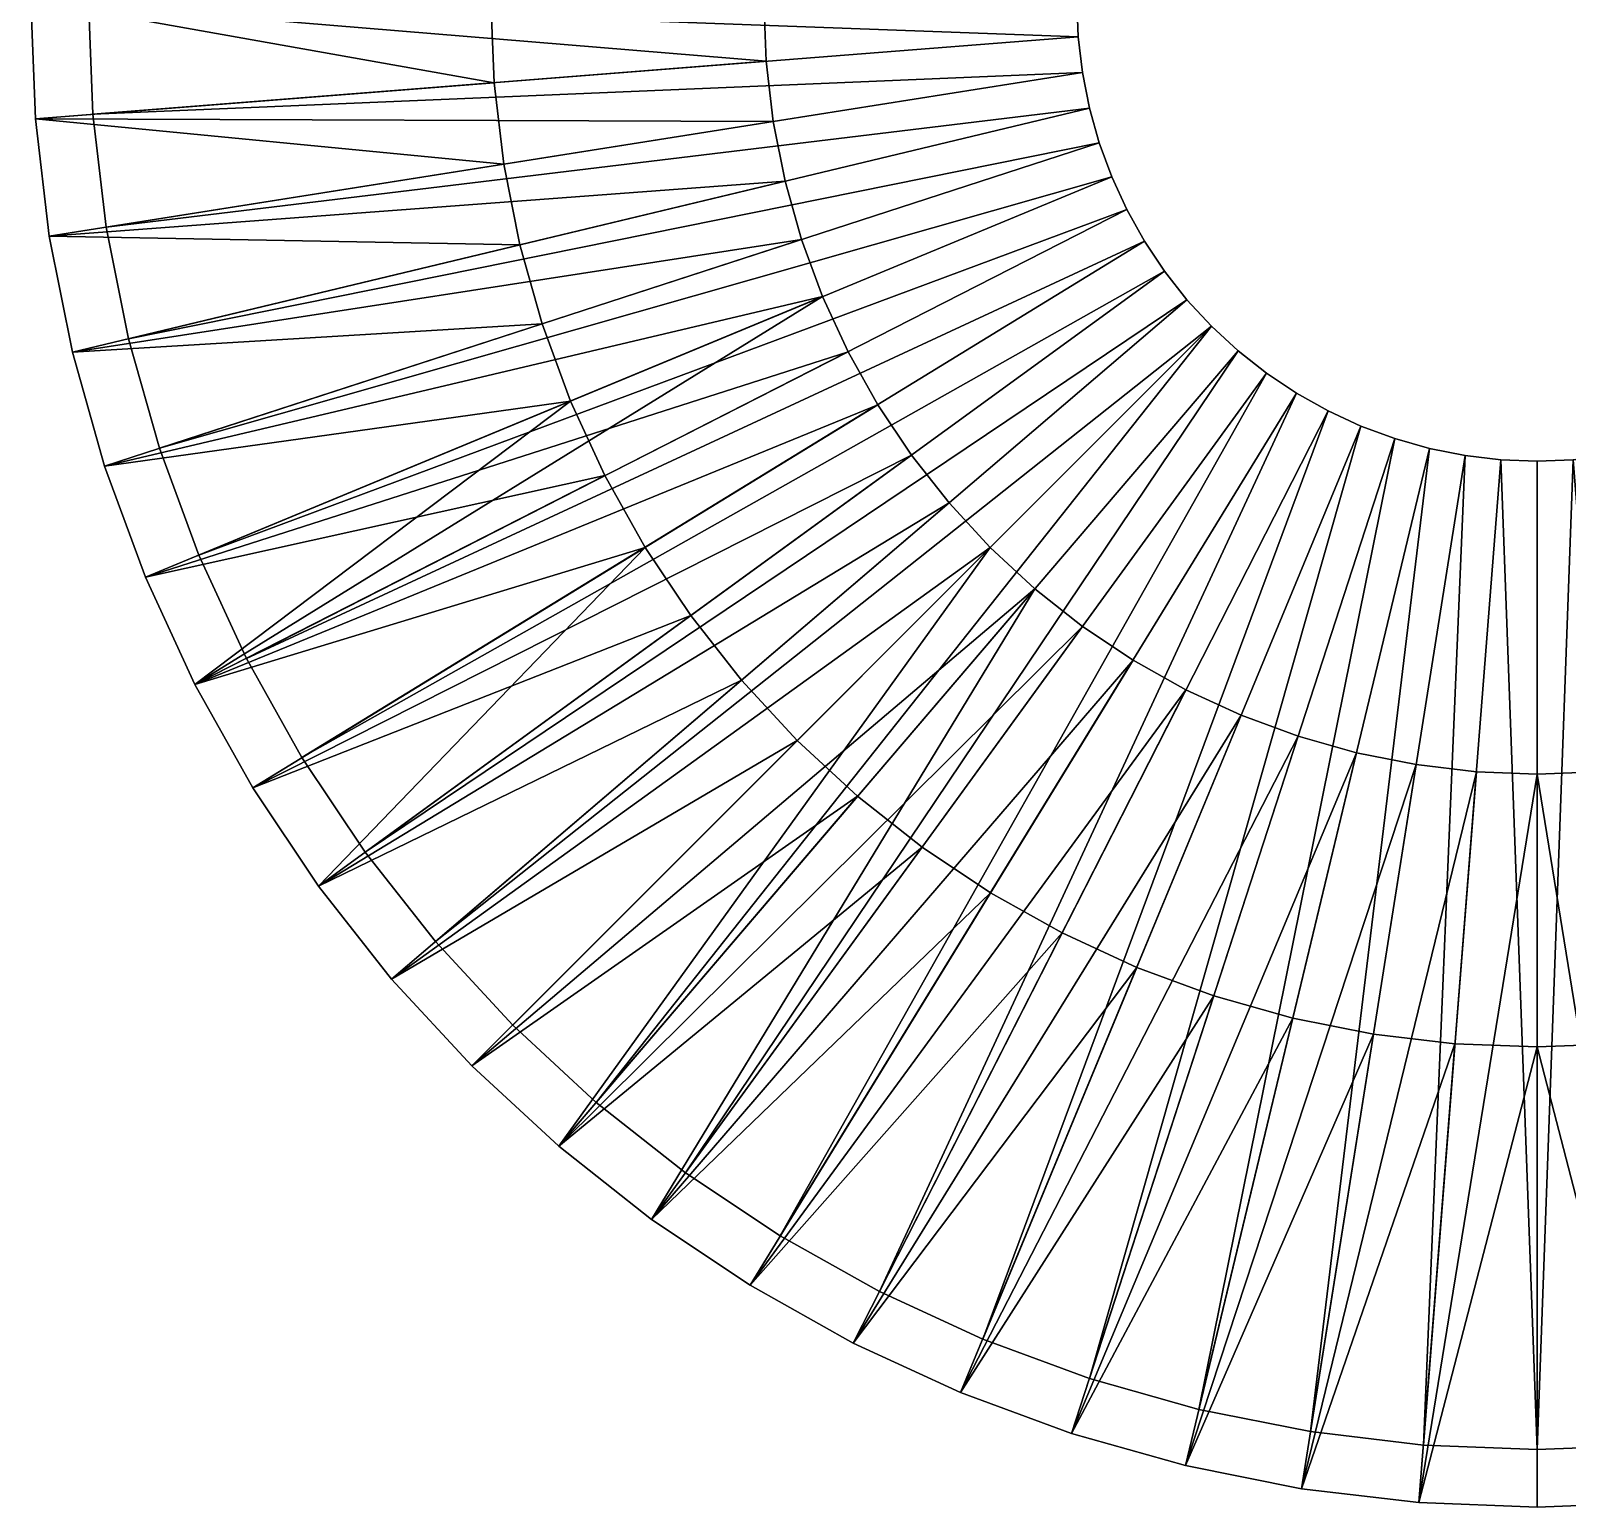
# Model space of a CAD drawing. Header units: inches. Extents: x 43.7 to 128, y -53.3 to 0.
# Drawn here: x 83.02 to 92.2, y -53.31 to -44.49 of the extents above; entities that cross this region are included whole.
import ezdxf

# ---------------------------------------------------------------- set-up
doc = ezdxf.new("R2010")
doc.units = ezdxf.units.IN
doc.header["$MEASUREMENT"] = 0
for name, color, linetype in [('TUBE2', 7, 'Continuous'), ('TUBE3', 7, 'Continuous'), ('TUBE4', 7, 'Continuous')]:
    doc.layers.add(name, color=color, linetype=linetype)

msp = doc.modelspace()

# ---------------------------------------------------------------- meshes
at = {"layer": 'TUBE2'}
mesh = msp.add_polyface(dxfattribs=at)
corners = [(83.7905, -46.9817, 6.3865), (83.7905, -46.9817, -3.6135), (84.0257, -47.6193, 6.3865), (84.0257, -47.6193, -3.6135), (83.6061, -46.3277, 6.3865), (83.6061, -46.3277, -3.6135), (83.4735, -45.6611, 6.3865), (83.4735, -45.6611, -3.6135), (83.3936, -44.9863, 6.3865), (83.3936, -44.9863, -3.6135), (83.3669, -44.3072, 6.3865), (83.3669, -44.3072, -3.6135), (89.9302, -46.0937, 4.3865), (89.7964, -45.9241, 4.3865), (85.0199, -49.3945, 6.3865), (89.6764, -45.7445, 4.3865), (84.6423, -48.8294, 6.3865), (89.5709, -45.556, 4.3865), (84.3103, -48.2365, 6.3865), (89.4805, -45.3599, 4.3865), (89.4057, -45.1572, 4.3865), (89.3471, -44.9494, 4.3865), (89.305, -44.7375, 4.3865), (89.2796, -44.523, 4.3865), (89.2711, -44.3072, 4.3865), (85.0199, -49.3945, -3.6135), (89.7964, -45.9241, -1.6135), (89.9302, -46.0937, -1.6135), (84.6423, -48.8294, -3.6135), (89.6764, -45.7445, -1.6135), (84.3103, -48.2365, -3.6135), (89.5709, -45.556, -1.6135), (89.4805, -45.3599, -1.6135), (89.4057, -45.1572, -1.6135), (89.3471, -44.9494, -1.6135), (89.305, -44.7375, -1.6135), (89.2796, -44.523, -1.6135), (89.2711, -44.3072, -1.6135)]
mesh.append_faces([[corners[k] for k in face] for face in [(3, 31, 30), (1, 32, 3), (5, 33, 1), (7, 34, 5), (9, 35, 7), (11, 36, 9)]], dxfattribs={"vtx0": -1})
mesh.append_faces([[corners[k] for k in face] for face in [(0, 1, 2), (4, 5, 0), (6, 7, 4), (8, 9, 6), (10, 11, 8), (18, 17, 2), (2, 19, 0), (0, 20, 4), (4, 21, 6), (6, 22, 8), (8, 23, 10)]], dxfattribs={"vtx1": -1})
mesh.append_faces([[corners[k] for k in face] for face in [(1, 3, 2), (5, 1, 0), (7, 5, 4), (9, 7, 6), (11, 9, 8), (12, 13, 14), (13, 15, 16), (15, 17, 18), (17, 19, 2), (19, 20, 0), (20, 21, 4), (21, 22, 6), (22, 23, 8), (23, 24, 10), (25, 26, 27), (28, 29, 26), (30, 31, 29), (3, 32, 31), (1, 33, 32), (5, 34, 33), (7, 35, 34), (9, 36, 35), (11, 37, 36)]], dxfattribs={"vtx2": -1})
mesh = msp.add_polyface(dxfattribs=at)
corners = [(92.0219, -47.058, 4.3865), (92.0219, -47.058, -1.6135), (91.806, -47.0495, 4.3865), (91.806, -47.0495, -1.6135), (91.5915, -47.0241, 4.3865), (91.5915, -47.0241, -1.6135), (91.3797, -46.982, 4.3865), (91.3797, -46.982, -1.6135), (91.1718, -46.9233, 4.3865), (91.1718, -46.9233, -1.6135), (90.9692, -46.8486, 4.3865), (90.9692, -46.8486, -1.6135), (90.773, -46.7582, 4.3865), (90.773, -46.7582, -1.6135), (90.5846, -46.6526, 4.3865), (90.5846, -46.6526, -1.6135), (90.405, -46.5326, 4.3865), (90.405, -46.5326, -1.6135), (90.2354, -46.3989, 4.3865), (90.2354, -46.3989, -1.6135), (90.0768, -46.2523, 4.3865), (90.0768, -46.2523, -1.6135), (89.9302, -46.0937, 4.3865), (89.9302, -46.0937, -1.6135), (89.7964, -45.9241, 4.3865), (89.7964, -45.9241, -1.6135), (89.6764, -45.7445, 4.3865), (89.6764, -45.7445, -1.6135), (89.5709, -45.556, 4.3865), (89.5709, -45.556, -1.6135), (89.4805, -45.3599, 4.3865), (89.4805, -45.3599, -1.6135), (89.4057, -45.1572, 4.3865), (89.4057, -45.1572, -1.6135), (89.3471, -44.9494, 4.3865), (89.3471, -44.9494, -1.6135), (89.305, -44.7375, 4.3865), (89.305, -44.7375, -1.6135), (89.2796, -44.523, 4.3865), (89.2796, -44.523, -1.6135), (89.2711, -44.3072, 4.3865), (89.2711, -44.3072, -1.6135)]
mesh.append_faces([[corners[k] for k in face] for face in [(0, 1, 2), (2, 3, 4), (4, 5, 6), (6, 7, 8), (8, 9, 10), (10, 11, 12), (12, 13, 14), (14, 15, 16), (16, 17, 18), (18, 19, 20), (20, 21, 22), (22, 23, 24), (24, 25, 26), (26, 27, 28), (28, 29, 30), (30, 31, 32), (32, 33, 34), (34, 35, 36), (36, 37, 38), (38, 39, 40)]], dxfattribs={"vtx1": -1})
mesh.append_faces([[corners[k] for k in face] for face in [(1, 3, 2), (3, 5, 4), (5, 7, 6), (7, 9, 8), (9, 11, 10), (11, 13, 12), (13, 15, 14), (15, 17, 16), (17, 19, 18), (19, 21, 20), (21, 23, 22), (23, 25, 24), (25, 27, 26), (27, 29, 28), (29, 31, 30), (31, 33, 32), (33, 35, 34), (35, 37, 36), (37, 39, 38), (39, 41, 40)]], dxfattribs={"vtx2": -1})
mesh = msp.add_polyface(dxfattribs=at)
corners = [(94.7726, -44.3072, 4.3865), (94.7726, -44.3072, -1.6135), (94.7642, -44.523, 4.3865), (94.7642, -44.523, -1.6135), (94.7388, -44.7375, 4.3865), (94.7388, -44.7375, -1.6135), (94.6966, -44.9494, 4.3865), (94.6966, -44.9494, -1.6135), (94.638, -45.1572, 4.3865), (94.638, -45.1572, -1.6135), (94.5632, -45.3599, 4.3865), (94.5632, -45.3599, -1.6135), (94.4728, -45.556, 4.3865), (94.4728, -45.556, -1.6135), (94.3673, -45.7445, 4.3865), (94.3673, -45.7445, -1.6135), (94.2473, -45.9241, 4.3865), (94.2473, -45.9241, -1.6135), (94.1136, -46.0937, 4.3865), (94.1136, -46.0937, -1.6135), (93.967, -46.2523, 4.3865), (93.967, -46.2523, -1.6135), (93.8083, -46.3989, 4.3865), (93.8083, -46.3989, -1.6135), (93.6387, -46.5326, 4.3865), (93.6387, -46.5326, -1.6135), (93.4591, -46.6526, 4.3865), (93.4591, -46.6526, -1.6135), (93.2707, -46.7582, 4.3865), (93.2707, -46.7582, -1.6135), (93.0745, -46.8486, 4.3865), (93.0745, -46.8486, -1.6135), (92.8719, -46.9233, 4.3865), (92.8719, -46.9233, -1.6135), (92.664, -46.982, 4.3865), (92.664, -46.982, -1.6135), (92.4522, -47.0241, 4.3865), (92.4522, -47.0241, -1.6135), (92.2377, -47.0495, 4.3865), (92.2377, -47.0495, -1.6135), (92.0219, -47.058, 4.3865), (92.0219, -47.058, -1.6135)]
mesh.append_faces([[corners[k] for k in face] for face in [(0, 1, 2), (2, 3, 4), (4, 5, 6), (6, 7, 8), (8, 9, 10), (10, 11, 12), (12, 13, 14), (14, 15, 16), (16, 17, 18), (18, 19, 20), (20, 21, 22), (22, 23, 24), (24, 25, 26), (26, 27, 28), (28, 29, 30), (30, 31, 32), (32, 33, 34), (34, 35, 36), (36, 37, 38), (38, 39, 40)]], dxfattribs={"vtx1": -1})
mesh.append_faces([[corners[k] for k in face] for face in [(1, 3, 2), (3, 5, 4), (5, 7, 6), (7, 9, 8), (9, 11, 10), (11, 13, 12), (13, 15, 14), (15, 17, 16), (17, 19, 18), (19, 21, 20), (21, 23, 22), (23, 25, 24), (25, 27, 26), (27, 29, 28), (29, 31, 30), (31, 33, 32), (33, 35, 34), (35, 37, 36), (37, 39, 38), (39, 41, 40)]], dxfattribs={"vtx2": -1})
mesh = msp.add_polyface(dxfattribs=at)
corners = [(88.0926, -52.0188, 6.3865), (88.0926, -52.0188, -3.6135), (88.7098, -52.3033, 6.3865), (88.7098, -52.3033, -3.6135), (87.4997, -51.6868, 6.3865), (87.4997, -51.6868, -3.6135), (86.9346, -51.3092, 6.3865), (86.9346, -51.3092, -3.6135), (86.4009, -50.8885, 6.3865), (86.4009, -50.8885, -3.6135), (85.9019, -50.4272, 6.3865), (85.9019, -50.4272, -3.6135), (85.4406, -49.9281, 6.3865), (85.4406, -49.9281, -3.6135), (85.0199, -49.3945, 6.3865), (85.0199, -49.3945, -3.6135), (84.6423, -48.8294, 6.3865), (84.6423, -48.8294, -3.6135), (84.3103, -48.2365, 6.3865), (84.3103, -48.2365, -3.6135), (84.0257, -47.6193, 6.3865), (84.0257, -47.6193, -3.6135), (90.5846, -46.6526, 4.3865), (90.405, -46.5326, 4.3865), (90.2354, -46.3989, 4.3865), (90.0768, -46.2523, 4.3865), (89.9302, -46.0937, 4.3865), (89.7964, -45.9241, 4.3865), (89.6764, -45.7445, 4.3865), (90.5846, -46.6526, -1.6135), (90.405, -46.5326, -1.6135), (90.2354, -46.3989, -1.6135), (90.0768, -46.2523, -1.6135), (89.9302, -46.0937, -1.6135), (89.7964, -45.9241, -1.6135), (89.6764, -45.7445, -1.6135)]
mesh.append_faces([[corners[k] for k in face] for face in [(6, 5, 4), (13, 32, 11), (15, 33, 13), (17, 34, 15), (19, 35, 17)]], dxfattribs={"vtx0": -1})
mesh.append_faces([[corners[k] for k in face] for face in [(0, 1, 2), (4, 5, 0), (8, 9, 6), (10, 11, 8), (12, 13, 10), (14, 15, 12), (16, 17, 14), (18, 19, 16), (20, 21, 18), (10, 25, 12), (12, 26, 14), (14, 27, 16), (16, 28, 18)]], dxfattribs={"vtx1": -1})
mesh.append_faces([[corners[k] for k in face] for face in [(1, 3, 2), (5, 1, 0), (6, 7, 5), (9, 7, 6), (11, 9, 8), (13, 11, 10), (15, 13, 12), (17, 15, 14), (19, 17, 16), (21, 19, 18), (22, 4, 0), (23, 6, 4), (24, 8, 6), (8, 24, 25), (25, 10, 8), (25, 26, 12), (1, 5, 29), (5, 7, 30), (7, 9, 31), (32, 31, 9), (9, 11, 32), (13, 33, 32)]], dxfattribs={"vtx2": -1})
mesh = msp.add_polyface(dxfattribs=at)
corners = [(91.3428, -52.9355, 6.3865), (91.3428, -52.9355, -3.6135), (92.0219, -52.9622, 6.3865), (92.0219, -52.9622, -3.6135), (90.6679, -52.8556, 6.3865), (90.6679, -52.8556, -3.6135), (90.0014, -52.723, 6.3865), (90.0014, -52.723, -3.6135), (89.3473, -52.5385, 6.3865), (89.3473, -52.5385, -3.6135), (88.7098, -52.3033, 6.3865), (88.7098, -52.3033, -3.6135), (92.0219, -47.058, 4.3865), (91.806, -47.0495, 4.3865), (91.5915, -47.0241, 4.3865), (91.3797, -46.982, 4.3865), (91.1718, -46.9233, 4.3865), (90.9692, -46.8486, 4.3865), (90.773, -46.7582, 4.3865), (88.0926, -52.0188, 6.3865), (90.5846, -46.6526, 4.3865), (87.4997, -51.6868, 6.3865), (90.405, -46.5326, 4.3865), (86.9346, -51.3092, 6.3865), (90.2354, -46.3989, 4.3865), (91.806, -47.0495, -1.6135), (92.0219, -47.058, -1.6135), (91.5915, -47.0241, -1.6135), (91.3797, -46.982, -1.6135), (91.1718, -46.9233, -1.6135), (90.9692, -46.8486, -1.6135), (90.773, -46.7582, -1.6135), (88.0926, -52.0188, -3.6135), (90.5846, -46.6526, -1.6135), (90.405, -46.5326, -1.6135), (87.4997, -51.6868, -3.6135), (90.2354, -46.3989, -1.6135), (86.9346, -51.3092, -3.6135)]
mesh.append_faces([[corners[k] for k in face] for face in [(0, 1, 2), (4, 5, 0), (6, 7, 4), (8, 9, 6), (10, 11, 8)]], dxfattribs={"vtx1": -1})
mesh.append_faces([[corners[k] for k in face] for face in [(1, 3, 2), (5, 1, 0), (7, 5, 4), (9, 7, 6), (11, 9, 8), (2, 12, 13), (13, 0, 2), (0, 13, 14), (14, 4, 0), (4, 14, 15), (15, 6, 4), (6, 15, 16), (16, 8, 6), (8, 16, 17), (17, 10, 8), (10, 17, 18), (18, 19, 10), (19, 18, 20), (21, 20, 22), (23, 22, 24), (25, 26, 3), (3, 1, 25), (27, 25, 1), (1, 5, 27), (28, 27, 5), (5, 7, 28), (29, 28, 7), (7, 9, 29), (30, 29, 9), (9, 11, 30), (31, 30, 11), (11, 32, 31), (33, 31, 32), (34, 33, 35), (36, 34, 37)]], dxfattribs={"vtx2": -1})
mesh = msp.add_polyface(dxfattribs=at)
corners = [(94.6964, -52.5385, 6.3865), (94.6964, -52.5385, -3.6135), (95.334, -52.3033, 6.3865), (95.334, -52.3033, -3.6135), (94.0423, -52.723, 6.3865), (94.0423, -52.723, -3.6135), (93.3758, -52.8556, 6.3865), (93.3758, -52.8556, -3.6135), (92.7009, -52.9355, 6.3865), (92.7009, -52.9355, -3.6135), (92.0219, -52.9622, 6.3865), (92.0219, -52.9622, -3.6135), (93.8083, -46.3989, 4.3865), (93.6387, -46.5326, 4.3865), (97.1091, -51.3092, 6.3865), (93.4591, -46.6526, 4.3865), (96.5441, -51.6868, 6.3865), (93.2707, -46.7582, 4.3865), (95.9511, -52.0188, 6.3865), (93.0745, -46.8486, 4.3865), (92.8719, -46.9233, 4.3865), (92.664, -46.982, 4.3865), (92.4522, -47.0241, 4.3865), (92.2377, -47.0495, 4.3865), (92.0219, -47.058, 4.3865), (97.1091, -51.3092, -3.6135), (93.6387, -46.5326, -1.6135), (93.8083, -46.3989, -1.6135), (96.5441, -51.6868, -3.6135), (93.4591, -46.6526, -1.6135), (95.9511, -52.0188, -3.6135), (93.2707, -46.7582, -1.6135), (93.0745, -46.8486, -1.6135), (92.8719, -46.9233, -1.6135), (92.664, -46.982, -1.6135), (92.4522, -47.0241, -1.6135), (92.2377, -47.0495, -1.6135), (92.0219, -47.058, -1.6135)]
mesh.append_faces([[corners[k] for k in face] for face in [(3, 31, 30), (1, 32, 3), (5, 33, 1), (7, 34, 5), (9, 35, 7), (11, 36, 9)]], dxfattribs={"vtx0": -1})
mesh.append_faces([[corners[k] for k in face] for face in [(0, 1, 2), (4, 5, 0), (6, 7, 4), (8, 9, 6), (10, 11, 8), (18, 17, 2), (2, 19, 0), (0, 20, 4), (4, 21, 6), (6, 22, 8), (8, 23, 10)]], dxfattribs={"vtx1": -1})
mesh.append_faces([[corners[k] for k in face] for face in [(1, 3, 2), (5, 1, 0), (7, 5, 4), (9, 7, 6), (11, 9, 8), (12, 13, 14), (13, 15, 16), (15, 17, 18), (17, 19, 2), (19, 20, 0), (20, 21, 4), (21, 22, 6), (22, 23, 8), (23, 24, 10), (25, 26, 27), (28, 29, 26), (30, 31, 29), (3, 32, 31), (1, 33, 32), (5, 34, 33), (7, 35, 34), (9, 36, 35), (11, 37, 36)]], dxfattribs={"vtx2": -1})
at = {"layer": 'TUBE3'}
mesh = msp.add_polyface(dxfattribs=at)
corners = [(83.2705, -46.4082, 16.8865), (83.2705, -46.4082, 4.3865), (83.4624, -47.0884, 16.8865), (83.4624, -47.0884, 4.3865), (83.1327, -45.7151, 16.8865), (83.1327, -45.7151, 4.3865), (83.0496, -45.0133, 16.8865), (83.0496, -45.0133, 4.3865), (83.0219, -44.3072, 16.8865), (83.0219, -44.3072, 4.3865), (87.7533, -46.0753, 4.3865), (87.6277, -45.735, 4.3865), (87.6277, -45.735, 16.8865), (87.5292, -45.3858, 16.8865), (87.5292, -45.3858, 4.3865), (87.4585, -45.03, 16.8865), (87.4585, -45.03, 4.3865), (87.4158, -44.6697, 16.8865), (87.4158, -44.6697, 4.3865), (87.4016, -44.3072, 16.8865), (87.4016, -44.3072, 4.3865), (87.9052, -46.4048, 16.8865), (87.7533, -46.0753, 16.8865), (83.7069, -47.7514, 16.8865), (84.0028, -48.3931, 4.3865), (87.9052, -46.4048, 4.3865), (88.0824, -46.7213, 4.3865), (83.7069, -47.7514, 4.3865)]
mesh.append_faces([[corners[k] for k in face] for face in [(3, 10, 27), (1, 11, 3), (5, 14, 1), (7, 16, 5), (9, 18, 7)]], dxfattribs={"vtx0": -1})
mesh.append_faces([[corners[k] for k in face] for face in [(0, 1, 2), (4, 5, 0), (6, 7, 4), (8, 9, 6), (12, 11, 13), (13, 14, 15), (15, 16, 17), (17, 18, 19), (23, 22, 2), (2, 12, 0), (0, 13, 4), (4, 15, 6), (6, 17, 8)]], dxfattribs={"vtx1": -1})
mesh.append_faces([[corners[k] for k in face] for face in [(1, 3, 2), (5, 1, 0), (7, 5, 4), (9, 7, 6), (10, 11, 12), (11, 14, 13), (14, 16, 15), (16, 18, 17), (18, 20, 19), (21, 22, 23), (22, 12, 2), (12, 13, 0), (13, 15, 4), (15, 17, 6), (17, 19, 8), (24, 25, 26), (10, 25, 24), (3, 11, 10), (1, 14, 11), (5, 16, 14), (7, 18, 16), (9, 20, 18)]], dxfattribs={"vtx2": -1})
mesh = msp.add_polyface(dxfattribs=at)
corners = [(92.0219, -48.9275, 16.8865), (92.0219, -48.9275, 4.3865), (91.6594, -48.9133, 16.8865), (91.6594, -48.9133, 4.3865), (91.2991, -48.8706, 16.8865), (91.2991, -48.8706, 4.3865), (90.9433, -48.7998, 16.8865), (90.9433, -48.7998, 4.3865), (90.5941, -48.7014, 16.8865), (90.5941, -48.7014, 4.3865), (90.2538, -48.5758, 16.8865), (90.2538, -48.5758, 4.3865), (89.9243, -48.4239, 16.8865), (89.9243, -48.4239, 4.3865), (89.6078, -48.2467, 16.8865), (89.6078, -48.2467, 4.3865), (89.3061, -48.0451, 16.8865), (89.3061, -48.0451, 4.3865), (89.0212, -47.8205, 16.8865), (89.0212, -47.8205, 4.3865), (88.7548, -47.5742, 16.8865), (88.7548, -47.5742, 4.3865), (88.5086, -47.3078, 16.8865), (88.5086, -47.3078, 4.3865), (88.284, -47.0229, 16.8865), (88.284, -47.0229, 4.3865), (88.0824, -46.7213, 16.8865), (88.0824, -46.7213, 4.3865), (87.9052, -46.4048, 16.8865), (87.9052, -46.4048, 4.3865), (87.7533, -46.0753, 16.8865), (87.7533, -46.0753, 4.3865), (87.6277, -45.735, 16.8865), (87.3194, -51.981, 16.8865), (86.7318, -51.5884, 16.8865), (86.1768, -51.1509, 16.8865), (85.6579, -50.6712, 16.8865), (87.9359, -52.3263, 4.3865), (87.3194, -51.981, 4.3865), (86.7318, -51.5884, 4.3865), (86.1768, -51.1509, 4.3865)]
mesh.append_faces([[corners[k] for k in face] for face in [(0, 1, 2), (2, 3, 4), (4, 5, 6), (6, 7, 8), (8, 9, 10), (10, 11, 12), (12, 13, 14), (14, 15, 16), (16, 17, 18), (18, 19, 20), (20, 21, 22), (22, 23, 24), (24, 25, 26), (26, 27, 28), (28, 29, 30), (30, 31, 32)]], dxfattribs={"vtx1": -1})
mesh.append_faces([[corners[k] for k in face] for face in [(1, 3, 2), (3, 5, 4), (5, 7, 6), (7, 9, 8), (9, 11, 10), (11, 13, 12), (13, 15, 14), (15, 17, 16), (17, 19, 18), (19, 21, 20), (21, 23, 22), (23, 25, 24), (25, 27, 26), (27, 29, 28), (29, 31, 30), (12, 14, 33), (14, 16, 34), (16, 18, 35), (18, 20, 36), (37, 13, 11), (38, 15, 13), (39, 17, 15), (19, 17, 39), (21, 19, 40)]], dxfattribs={"vtx2": -1})
mesh = msp.add_polyface(dxfattribs=at)
corners = [(87.3194, -51.981, 16.8865), (87.3194, -51.981, 4.3865), (87.9359, -52.3263, 16.8865), (86.7318, -51.5884, 16.8865), (86.7318, -51.5884, 4.3865), (86.1768, -51.1509, 16.8865), (86.1768, -51.1509, 4.3865), (85.6579, -50.6712, 16.8865), (85.6579, -50.6712, 4.3865), (85.1782, -50.1522, 16.8865), (85.1782, -50.1522, 4.3865), (84.7407, -49.5973, 16.8865), (84.7407, -49.5973, 4.3865), (84.3481, -49.0097, 16.8865), (84.3481, -49.0097, 4.3865), (84.0028, -48.3931, 16.8865), (84.0028, -48.3931, 4.3865), (83.7069, -47.7514, 16.8865), (83.7069, -47.7514, 4.3865), (83.4624, -47.0884, 16.8865), (83.4624, -47.0884, 4.3865), (89.3061, -48.0451, 16.8865), (89.0212, -47.8205, 16.8865), (88.7548, -47.5742, 16.8865), (88.5086, -47.3078, 16.8865), (88.284, -47.0229, 16.8865), (88.0824, -46.7213, 16.8865), (87.9052, -46.4048, 16.8865), (89.0212, -47.8205, 4.3865), (88.7548, -47.5742, 4.3865), (88.5086, -47.3078, 4.3865), (88.284, -47.0229, 4.3865), (88.0824, -46.7213, 4.3865), (87.7533, -46.0753, 4.3865)]
mesh.append_faces([[corners[k] for k in face] for face in [(17, 16, 15), (10, 29, 8), (12, 30, 10), (14, 31, 12), (16, 32, 14)]], dxfattribs={"vtx0": -1})
mesh.append_faces([[corners[k] for k in face] for face in [(0, 1, 2), (3, 4, 0), (5, 6, 3), (7, 8, 5), (9, 10, 7), (11, 12, 9), (13, 14, 11), (15, 16, 13), (19, 20, 17), (3, 21, 5), (5, 22, 7), (7, 23, 9), (9, 24, 11), (11, 25, 13), (13, 26, 15), (15, 27, 17)]], dxfattribs={"vtx1": -1})
mesh.append_faces([[corners[k] for k in face] for face in [(4, 1, 0), (6, 4, 3), (8, 6, 5), (10, 8, 7), (12, 10, 9), (14, 12, 11), (16, 14, 13), (17, 18, 16), (20, 18, 17), (23, 24, 9), (24, 25, 11), (25, 26, 13), (26, 27, 15), (4, 6, 28), (6, 8, 29), (10, 30, 29), (12, 31, 30), (14, 32, 31), (16, 18, 33)]], dxfattribs={"vtx2": -1})
mesh = msp.add_polyface(dxfattribs=at)
corners = [(91.3157, -53.2795, 16.8865), (91.3157, -53.2795, 4.3865), (92.0219, -53.3072, 16.8865), (92.0219, -53.3072, 4.3865), (90.614, -53.1964, 16.8865), (90.614, -53.1964, 4.3865), (89.9209, -53.0585, 16.8865), (89.9209, -53.0585, 4.3865), (89.2407, -52.8667, 16.8865), (89.2407, -52.8667, 4.3865), (88.5777, -52.6221, 16.8865), (88.5777, -52.6221, 4.3865), (87.9359, -52.3263, 16.8865), (87.9359, -52.3263, 4.3865), (87.3194, -51.981, 4.3865), (92.0219, -48.9275, 16.8865), (91.6594, -48.9133, 16.8865), (91.2991, -48.8706, 16.8865), (90.9433, -48.7998, 16.8865), (90.5941, -48.7014, 16.8865), (90.2538, -48.5758, 16.8865), (89.9243, -48.4239, 16.8865), (87.3194, -51.981, 16.8865), (89.6078, -48.2467, 16.8865), (86.7318, -51.5884, 16.8865), (91.6594, -48.9133, 4.3865), (92.0219, -48.9275, 4.3865), (91.2991, -48.8706, 4.3865), (90.9433, -48.7998, 4.3865), (90.5941, -48.7014, 4.3865), (90.2538, -48.5758, 4.3865), (89.9243, -48.4239, 4.3865), (86.7318, -51.5884, 4.3865), (89.6078, -48.2467, 4.3865)]
mesh.append_faces([[corners[k] for k in face] for face in [(1, 26, 3), (5, 25, 1), (7, 27, 5), (9, 28, 7), (11, 29, 9), (13, 30, 11), (14, 31, 13), (32, 33, 14)]], dxfattribs={"vtx0": -1})
mesh.append_faces([[corners[k] for k in face] for face in [(0, 1, 2), (4, 5, 0), (6, 7, 4), (8, 9, 6), (10, 11, 8), (12, 13, 10), (2, 15, 0), (0, 16, 4), (4, 17, 6), (6, 18, 8), (8, 19, 10), (10, 20, 12), (12, 21, 22), (22, 23, 24)]], dxfattribs={"vtx1": -1})
mesh.append_faces([[corners[k] for k in face] for face in [(1, 3, 2), (5, 1, 0), (7, 5, 4), (9, 7, 6), (11, 9, 8), (13, 11, 10), (14, 13, 12), (15, 16, 0), (16, 17, 4), (17, 18, 6), (18, 19, 8), (19, 20, 10), (20, 21, 12), (1, 25, 26), (5, 27, 25), (7, 28, 27), (9, 29, 28), (11, 30, 29)]], dxfattribs={"vtx2": -1})
mesh = msp.add_polyface(dxfattribs=at)
corners = [(94.803, -52.8667, 16.8865), (94.803, -52.8667, 4.3865), (95.466, -52.6221, 16.8865), (94.1229, -53.0585, 16.8865), (94.1229, -53.0585, 4.3865), (93.4298, -53.1964, 16.8865), (93.4298, -53.1964, 4.3865), (92.728, -53.2795, 16.8865), (92.728, -53.2795, 4.3865), (92.0219, -53.3072, 16.8865), (92.0219, -53.3072, 4.3865), (93.79, -48.5758, 4.3865), (93.4496, -48.7014, 4.3865), (93.4496, -48.7014, 16.8865), (93.1004, -48.7998, 16.8865), (93.1004, -48.7998, 4.3865), (92.7446, -48.8706, 16.8865), (92.7446, -48.8706, 4.3865), (92.3844, -48.9133, 16.8865), (92.3844, -48.9133, 4.3865), (92.0219, -48.9275, 16.8865), (92.0219, -48.9275, 4.3865), (96.1078, -52.3263, 16.8865), (94.1194, -48.4239, 16.8865), (93.79, -48.5758, 16.8865), (94.1194, -48.4239, 4.3865), (96.1078, -52.3263, 4.3865), (95.466, -52.6221, 4.3865)]
mesh.append_faces([[corners[k] for k in face] for face in [(2, 13, 0), (0, 14, 3), (3, 16, 5), (5, 18, 7), (7, 20, 9)]], dxfattribs={"vtx0": -1})
mesh.append_faces([[corners[k] for k in face] for face in [(0, 1, 2), (3, 4, 0), (5, 6, 3), (7, 8, 5), (9, 10, 7), (13, 12, 14), (14, 15, 16), (16, 17, 18), (18, 19, 20), (1, 12, 27), (4, 15, 1), (6, 17, 4), (8, 19, 6), (10, 21, 8)]], dxfattribs={"vtx1": -1})
mesh.append_faces([[corners[k] for k in face] for face in [(4, 1, 0), (6, 4, 3), (8, 6, 5), (10, 8, 7), (11, 12, 13), (12, 15, 14), (15, 17, 16), (17, 19, 18), (19, 21, 20), (22, 23, 24), (2, 24, 13), (0, 13, 14), (3, 14, 16), (5, 16, 18), (7, 18, 20), (11, 25, 26), (12, 11, 27), (15, 12, 1), (17, 15, 4), (19, 17, 6), (21, 19, 8)]], dxfattribs={"vtx2": -1})
at = {"layer": 'TUBE4'}
mesh = msp.add_polyface(dxfattribs=at)
corners = [(83.2705, -46.4082, -2.1135), (83.2705, -46.4082, -30.6135), (83.4624, -47.0884, -2.1135), (83.4624, -47.0884, -30.6135), (83.1327, -45.7151, -2.1135), (83.1327, -45.7151, -30.6135), (83.0496, -45.0133, -2.1135), (83.0496, -45.0133, -30.6135), (83.0219, -44.3072, -2.1135), (83.0219, -44.3072, -30.6135), (86.4526, -47.1449, -2.1135), (86.4526, -47.1449, -30.6135), (86.2471, -46.6992, -2.1135), (86.2471, -46.6992, -30.6135), (86.0772, -46.2387, -2.1135), (86.0772, -46.2387, -30.6135), (85.944, -45.7664, -2.1135), (85.944, -45.7664, -30.6135), (85.8482, -45.285, -2.1135), (85.8482, -45.285, -30.6135), (85.7906, -44.7976, -2.1135), (85.7906, -44.7976, -30.6135), (85.7713, -44.3072, -2.1135), (85.7713, -44.3072, -30.6135), (83.7069, -47.7514, -2.1135), (83.7069, -47.7514, -30.6135)]
mesh.append_faces([[corners[k] for k in face] for face in [(3, 13, 25), (1, 15, 3), (5, 17, 1), (7, 19, 5), (9, 21, 7)]], dxfattribs={"vtx0": -1})
mesh.append_faces([[corners[k] for k in face] for face in [(0, 1, 2), (4, 5, 0), (6, 7, 4), (8, 9, 6), (10, 11, 12), (12, 13, 14), (14, 15, 16), (16, 17, 18), (18, 19, 20), (20, 21, 22), (24, 12, 2), (2, 14, 0), (0, 16, 4), (4, 18, 6), (6, 20, 8)]], dxfattribs={"vtx1": -1})
mesh.append_faces([[corners[k] for k in face] for face in [(1, 3, 2), (5, 1, 0), (7, 5, 4), (9, 7, 6), (11, 13, 12), (13, 15, 14), (15, 17, 16), (17, 19, 18), (19, 21, 20), (21, 23, 22), (12, 14, 2), (14, 16, 0), (16, 18, 4), (18, 20, 6), (20, 22, 8), (3, 15, 13), (1, 17, 15), (5, 19, 17), (7, 21, 19), (9, 23, 21)]], dxfattribs={"vtx2": -1})
mesh = msp.add_polyface(dxfattribs=at)
corners = [(86.1768, -51.1509, -2.1135), (86.1768, -51.1509, -30.6135), (86.7318, -51.5884, -2.1135), (86.7318, -51.5884, -30.6135), (85.6579, -50.6712, -2.1135), (85.6579, -50.6712, -30.6135), (85.1782, -50.1522, -2.1135), (85.1782, -50.1522, -30.6135), (84.7407, -49.5973, -2.1135), (84.7407, -49.5973, -30.6135), (84.3481, -49.0097, -2.1135), (84.3481, -49.0097, -30.6135), (84.0028, -48.3931, -2.1135), (84.0028, -48.3931, -30.6135), (83.7069, -47.7514, -2.1135), (83.7069, -47.7514, -30.6135), (83.4624, -47.0884, -2.1135), (83.4624, -47.0884, -30.6135), (86.6924, -47.5731, -2.1135), (86.6924, -47.5731, -30.6135), (86.4526, -47.1449, -2.1135), (86.4526, -47.1449, -30.6135), (87.9624, -49.0602, -2.1135), (87.602, -48.727, -2.1135), (87.2689, -48.3666, -2.1135), (86.965, -47.9812, -2.1135), (86.2471, -46.6992, -2.1135), (87.9624, -49.0602, -30.6135), (87.2689, -48.3666, -30.6135), (87.602, -48.727, -30.6135), (86.965, -47.9812, -30.6135), (86.2471, -46.6992, -30.6135)]
mesh.append_faces([[corners[k] for k in face] for face in [(5, 27, 1), (7, 29, 5), (9, 28, 7), (11, 30, 9), (13, 19, 11), (15, 21, 13)]], dxfattribs={"vtx0": -1})
mesh.append_faces([[corners[k] for k in face] for face in [(0, 1, 2), (4, 5, 0), (6, 7, 4), (8, 9, 6), (10, 11, 8), (12, 13, 10), (14, 15, 12), (16, 17, 14), (18, 19, 20), (0, 22, 4), (4, 23, 6), (6, 24, 8), (10, 18, 12)]], dxfattribs={"vtx1": -1})
mesh.append_faces([[corners[k] for k in face] for face in [(1, 3, 2), (5, 1, 0), (7, 5, 4), (9, 7, 6), (11, 9, 8), (13, 11, 10), (15, 13, 12), (17, 15, 14), (19, 21, 20), (23, 24, 6), (24, 25, 8), (8, 25, 18), (18, 10, 8), (18, 20, 12), (12, 20, 26), (26, 14, 12), (7, 28, 29), (9, 30, 28), (11, 19, 30), (13, 21, 19), (15, 31, 21)]], dxfattribs={"vtx2": -1})
mesh = msp.add_polyface(dxfattribs=at)
corners = [(92.0219, -50.5578, -2.1135), (92.0219, -50.5578, -30.6135), (91.5314, -50.5385, -2.1135), (91.5314, -50.5385, -30.6135), (91.0441, -50.4808, -2.1135), (91.0441, -50.4808, -30.6135), (90.5627, -50.3851, -2.1135), (90.5627, -50.3851, -30.6135), (90.0903, -50.2519, -2.1135), (90.0903, -50.2519, -30.6135), (89.6299, -50.082, -2.1135), (89.6299, -50.082, -30.6135), (89.1842, -49.8765, -2.1135), (89.1842, -49.8765, -30.6135), (88.7559, -49.6367, -2.1135), (88.7559, -49.6367, -30.6135), (88.3479, -49.364, -2.1135), (88.3479, -49.364, -30.6135), (87.9624, -49.0602, -2.1135), (87.9624, -49.0602, -30.6135), (87.602, -48.727, -2.1135), (87.602, -48.727, -30.6135), (87.2689, -48.3666, -2.1135), (87.2689, -48.3666, -30.6135), (86.965, -47.9812, -2.1135), (86.965, -47.9812, -30.6135), (86.6924, -47.5731, -2.1135), (86.6924, -47.5731, -30.6135), (88.5777, -52.6221, -2.1135), (87.9359, -52.3263, -2.1135), (87.3194, -51.981, -2.1135), (86.7318, -51.5884, -2.1135), (86.1768, -51.1509, -2.1135), (85.6579, -50.6712, -2.1135), (88.5777, -52.6221, -30.6135), (87.9359, -52.3263, -30.6135), (87.3194, -51.981, -30.6135), (86.7318, -51.5884, -30.6135), (86.1768, -51.1509, -30.6135), (85.6579, -50.6712, -30.6135)]
mesh.append_faces([[corners[k] for k in face] for face in [(38, 17, 37)]], dxfattribs={"vtx0": -1})
mesh.append_faces([[corners[k] for k in face] for face in [(0, 1, 2), (2, 3, 4), (4, 5, 6), (6, 7, 8), (8, 9, 10), (10, 11, 12), (12, 13, 14), (14, 15, 16), (16, 17, 18), (18, 19, 20), (20, 21, 22), (22, 23, 24), (24, 25, 26), (31, 16, 32)]], dxfattribs={"vtx1": -1})
mesh.append_faces([[corners[k] for k in face] for face in [(1, 3, 2), (3, 5, 4), (5, 7, 6), (7, 9, 8), (9, 11, 10), (11, 13, 12), (13, 15, 14), (15, 17, 16), (17, 19, 18), (19, 21, 20), (21, 23, 22), (23, 25, 24), (25, 27, 26), (8, 10, 28), (10, 12, 29), (12, 14, 30), (14, 16, 31), (16, 18, 32), (18, 20, 33), (34, 11, 9), (35, 13, 11), (36, 15, 13), (37, 17, 15), (38, 19, 17), (39, 21, 19)]], dxfattribs={"vtx2": -1})
mesh = msp.add_polyface(dxfattribs=at)
corners = [(91.3157, -53.2795, -2.1135), (91.3157, -53.2795, -30.6135), (92.0219, -53.3072, -2.1135), (92.0219, -53.3072, -30.6135), (90.614, -53.1964, -2.1135), (90.614, -53.1964, -30.6135), (89.9209, -53.0585, -2.1135), (89.9209, -53.0585, -30.6135), (89.2407, -52.8667, -2.1135), (89.2407, -52.8667, -30.6135), (88.5777, -52.6221, -2.1135), (88.5777, -52.6221, -30.6135), (87.9359, -52.3263, -2.1135), (87.9359, -52.3263, -30.6135), (87.3194, -51.981, -2.1135), (87.3194, -51.981, -30.6135), (86.7318, -51.5884, -2.1135), (86.7318, -51.5884, -30.6135), (92.0219, -50.5578, -2.1135), (91.5314, -50.5385, -2.1135), (91.0441, -50.4808, -2.1135), (90.5627, -50.3851, -2.1135), (90.0903, -50.2519, -2.1135), (89.6299, -50.082, -2.1135), (89.1842, -49.8765, -2.1135), (88.7559, -49.6367, -2.1135), (91.5314, -50.5385, -30.6135), (92.0219, -50.5578, -30.6135), (91.0441, -50.4808, -30.6135), (90.5627, -50.3851, -30.6135), (90.0903, -50.2519, -30.6135), (89.6299, -50.082, -30.6135), (89.1842, -49.8765, -30.6135), (88.7559, -49.6367, -30.6135)]
mesh.append_faces([[corners[k] for k in face] for face in [(1, 27, 3), (5, 26, 1), (7, 28, 5), (9, 29, 7), (11, 30, 9), (13, 31, 11), (15, 32, 13), (17, 33, 15)]], dxfattribs={"vtx0": -1})
mesh.append_faces([[corners[k] for k in face] for face in [(0, 1, 2), (4, 5, 0), (6, 7, 4), (8, 9, 6), (10, 11, 8), (12, 13, 10), (14, 15, 12), (16, 17, 14), (2, 18, 0), (0, 19, 4), (4, 20, 6), (6, 21, 8), (8, 22, 10), (10, 23, 12), (12, 24, 14), (14, 25, 16)]], dxfattribs={"vtx1": -1})
mesh.append_faces([[corners[k] for k in face] for face in [(1, 3, 2), (5, 1, 0), (7, 5, 4), (9, 7, 6), (11, 9, 8), (13, 11, 10), (15, 13, 12), (17, 15, 14), (18, 19, 0), (19, 20, 4), (20, 21, 6), (21, 22, 8), (1, 26, 27), (5, 28, 26), (7, 29, 28), (9, 30, 29)]], dxfattribs={"vtx2": -1})
mesh = msp.add_polyface(dxfattribs=at)
corners = [(94.1229, -53.0585, -2.1135), (94.1229, -53.0585, -30.6135), (94.803, -52.8667, -2.1135), (94.803, -52.8667, -30.6135), (93.4298, -53.1964, -2.1135), (93.4298, -53.1964, -30.6135), (92.728, -53.2795, -2.1135), (92.728, -53.2795, -30.6135), (92.0219, -53.3072, -2.1135), (92.0219, -53.3072, -30.6135), (94.8596, -49.8765, -2.1135), (94.8596, -49.8765, -30.6135), (94.4139, -50.082, -2.1135), (94.4139, -50.082, -30.6135), (93.9534, -50.2519, -2.1135), (93.9534, -50.2519, -30.6135), (93.481, -50.3851, -2.1135), (93.481, -50.3851, -30.6135), (92.9997, -50.4808, -2.1135), (92.9997, -50.4808, -30.6135), (92.5123, -50.5385, -2.1135), (92.5123, -50.5385, -30.6135), (92.0219, -50.5578, -2.1135), (92.0219, -50.5578, -30.6135), (95.466, -52.6221, -2.1135), (95.466, -52.6221, -30.6135)]
mesh.append_faces([[corners[k] for k in face] for face in [(24, 14, 2), (2, 16, 0), (0, 18, 4), (4, 20, 6), (6, 22, 8)]], dxfattribs={"vtx0": -1})
mesh.append_faces([[corners[k] for k in face] for face in [(0, 1, 2), (4, 5, 0), (6, 7, 4), (8, 9, 6), (10, 11, 12), (12, 13, 14), (14, 15, 16), (16, 17, 18), (18, 19, 20), (20, 21, 22), (3, 15, 25), (1, 17, 3), (5, 19, 1), (7, 21, 5), (9, 23, 7)]], dxfattribs={"vtx1": -1})
mesh.append_faces([[corners[k] for k in face] for face in [(1, 3, 2), (5, 1, 0), (7, 5, 4), (9, 7, 6), (11, 13, 12), (13, 15, 14), (15, 17, 16), (17, 19, 18), (19, 21, 20), (21, 23, 22), (24, 12, 14), (2, 14, 16), (0, 16, 18), (4, 18, 20), (6, 20, 22), (15, 13, 25), (17, 15, 3), (19, 17, 1), (21, 19, 5), (23, 21, 7)]], dxfattribs={"vtx2": -1})

doc.saveas('drawing.dxf')
